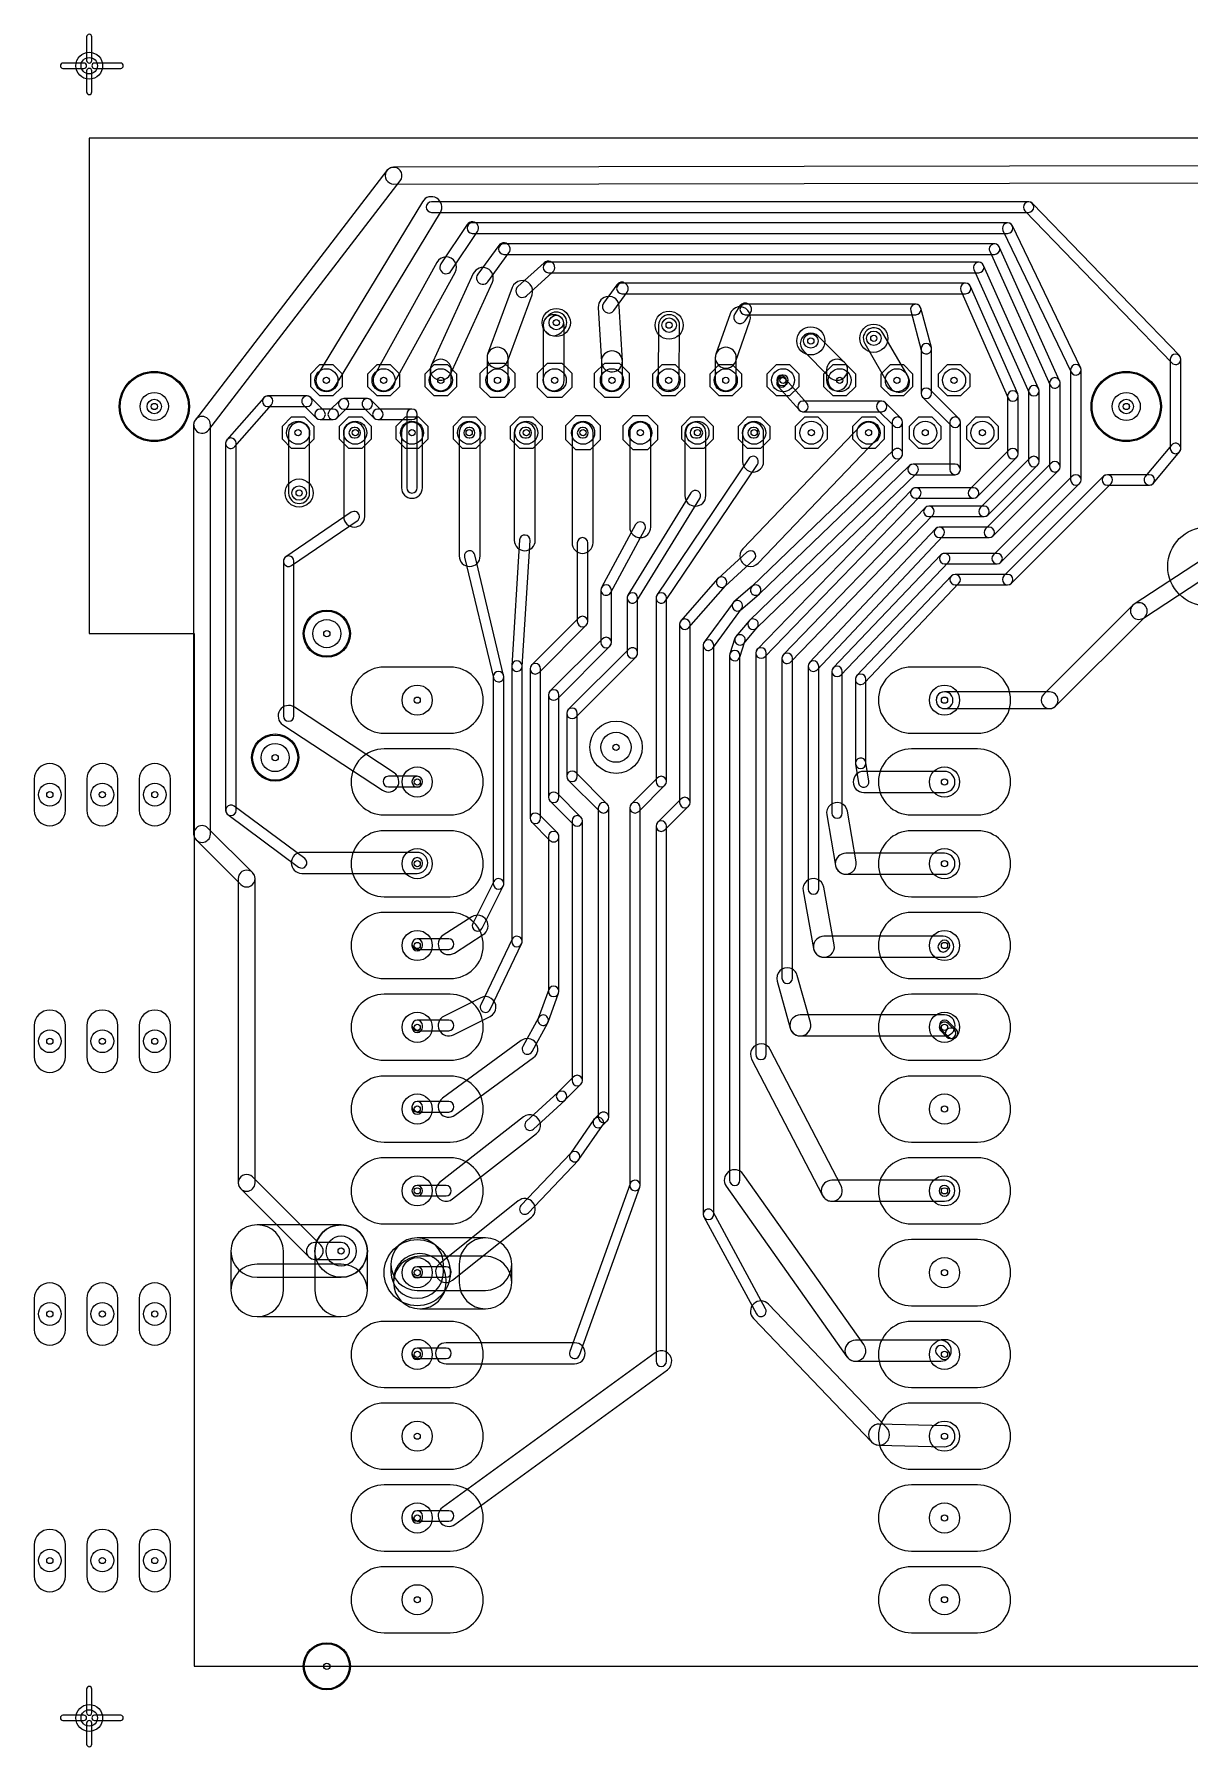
# Model space of a CAD drawing. Extents: x -3 to 107, y -1 to 82.
# Drawn here: x -2.7 to 53.3, y -1.4 to 81.5 of the extents above; entities that cross this region are included whole.
import ezdxf

# ---------------------------------------------------------------- set-up
doc = ezdxf.new("R2010")
doc.units = 0
for name, color, linetype in [('116', 5, 'CONTINUOUS'), ('16', 174, 'CONTINUOUS'), ('17', 94, 'CONTINUOUS'), ('18', 94, 'CONTINUOUS'), ('20', 178, 'CONTINUOUS')]:
    doc.layers.add(name, color=color, linetype=linetype)

# ---------------------------------------------------------------- blocks, each defined once
blk = doc.blocks.new('ROUNDP')
blk.add_circle((0, 0), 0.5)
blk = doc.blocks.new('OCTAGONP')
blk.add_lwpolyline([(-0.5, -0.2071), (-0.5, 0.2071), (-0.2071, 0.5), (0.2071, 0.5), (0.5, 0.2071), (0.5, -0.2071), (0.2071, -0.5), (-0.2071, -0.5)], close=True)
blk = doc.blocks.new('LONGP100')
blk.add_lwpolyline([(-0.5, -0.5), (0.5, -0.5, 1), (0.5, 0.5), (-0.5, 0.5, 1)], format="xyb", close=True)
blk = doc.blocks.new('ROUNDV')
blk.add_circle((0, 0), 0.5)

msp = doc.modelspace()

# ---------------------------------------------------------------- linework, layer by layer
at = {"layer": '116'}
for centre, radius in [((22.606, 67.564), 0.35), ((22.606, 67.564), 0.15), ((28.067, 67.437), 0.35), ((28.067, 67.437), 0.15), ((34.925, 66.675), 0.35), ((34.925, 66.675), 0.15), ((37.973, 66.802), 0.35), ((37.973, 66.802), 0.15), ((3.15, 63.5), 1.7005), ((11.481, 64.77), 0.558), ((11.481, 64.77), 0.15), ((14.249, 64.77), 0.558), ((14.249, 64.77), 0.15), ((17.018, 64.77), 0.558), ((17.018, 64.77), 0.15), ((19.761, 64.77), 0.558), ((19.761, 64.77), 0.15), ((22.53, 64.77), 0.558), ((22.53, 64.77), 0.15), ((25.298, 64.77), 0.558), ((25.298, 64.77), 0.15), ((28.042, 64.77), 0.558), ((28.042, 64.77), 0.15), ((30.81, 64.77), 0.558), ((30.81, 64.77), 0.15), ((33.579, 64.77), 0.558), ((33.579, 64.77), 0.15), ((36.322, 64.77), 0.558), ((36.322, 64.77), 0.15), ((39.091, 64.77), 0.558), ((39.091, 64.77), 0.15), ((41.859, 64.77), 0.558), ((41.859, 64.77), 0.15), ((50.19, 63.5), 1.7015), ((3.15, 63.5), 0.35), ((50.19, 63.5), 0.35), ((3.15, 63.5), 0.15), ((3.15, 63.5), 0.1495), ((50.19, 63.5), 0.1505), ((50.19, 63.5), 0.15), ((10.109, 62.23), 0.558), ((10.109, 62.23), 0.15), ((12.878, 62.23), 0.558), ((12.878, 62.23), 0.15), ((15.621, 62.23), 0.558), ((15.621, 62.23), 0.15), ((18.39, 62.23), 0.558), ((18.39, 62.23), 0.15), ((21.158, 62.23), 0.558), ((21.158, 62.23), 0.15), ((23.901, 62.23), 0.558), ((23.901, 62.23), 0.15), ((26.67, 62.23), 0.558), ((26.67, 62.23), 0.15), ((29.439, 62.23), 0.558), ((29.439, 62.23), 0.15), ((32.182, 62.23), 0.558), ((32.182, 62.23), 0.15), ((34.95, 62.23), 0.558), ((34.95, 62.23), 0.15), ((37.719, 62.23), 0.558), ((37.719, 62.23), 0.15), ((40.462, 62.23), 0.558), ((40.462, 62.23), 0.15), ((43.231, 62.23), 0.558), ((43.231, 62.23), 0.15), ((10.16, 59.309), 0.35), ((10.16, 59.309), 0.15), ((11.5, 52.5), 1.142), ((11.5, 52.5), 0.15), ((15.875, 49.28), 0.73), ((41.395, 49.28), 0.73), ((15.875, 49.28), 0.15), ((41.395, 49.28), 0.15), ((9, 46.5), 1.142), ((25.5, 47), 0.73), ((9, 46.5), 0.15), ((25.5, 47), 0.15), ((15.875, 45.32), 0.73), ((41.395, 45.32), 0.73), ((-1.905, 44.704), 0.55), ((-1.905, 44.704), 0.15), ((0.635, 44.704), 0.55), ((0.635, 44.704), 0.15), ((3.175, 44.704), 0.55), ((3.175, 44.704), 0.15), ((15.875, 45.32), 0.15), ((41.395, 45.32), 0.15), ((15.875, 41.36), 0.73), ((15.875, 41.36), 0.15), ((41.395, 41.36), 0.73), ((41.395, 41.36), 0.15), ((15.875, 37.4), 0.73), ((15.875, 37.4), 0.15), ((41.395, 37.4), 0.73), ((41.395, 37.4), 0.15), ((15.875, 33.44), 0.73), ((41.395, 33.44), 0.73), ((-1.905, 32.766), 0.55), ((0.635, 32.766), 0.55), ((3.175, 32.766), 0.55), ((15.875, 33.44), 0.15), ((41.395, 33.44), 0.15), ((-1.905, 32.766), 0.15), ((0.635, 32.766), 0.15), ((3.175, 32.766), 0.15), ((15.875, 29.48), 0.73), ((41.395, 29.48), 0.73), ((15.875, 29.48), 0.15), ((41.395, 29.48), 0.15), ((15.875, 25.52), 0.73), ((41.395, 25.52), 0.73), ((15.875, 25.52), 0.15), ((41.395, 25.52), 0.15), ((12.192, 22.606), 0.73), ((12.192, 22.606), 0.15), ((15.875, 21.56), 0.73), ((15.875, 21.56), 0.15), ((41.395, 21.56), 0.73), ((41.395, 21.56), 0.15), ((-1.905, 19.558), 0.55), ((0.635, 19.558), 0.55), ((3.175, 19.558), 0.55), ((-1.905, 19.558), 0.15), ((0.635, 19.558), 0.15), ((3.175, 19.558), 0.15), ((15.875, 17.6), 0.73), ((41.395, 17.6), 0.73), ((15.875, 17.6), 0.15), ((41.395, 17.6), 0.15), ((15.875, 13.64), 0.73), ((41.395, 13.64), 0.73), ((15.875, 13.64), 0.15), ((41.395, 13.64), 0.15), ((15.875, 9.68), 0.73), ((41.395, 9.68), 0.73), ((15.875, 9.68), 0.15), ((41.395, 9.68), 0.15), ((-1.905, 7.62), 0.55), ((-1.905, 7.62), 0.15), ((0.635, 7.62), 0.55), ((0.635, 7.62), 0.15), ((3.175, 7.62), 0.55), ((3.175, 7.62), 0.15), ((15.875, 5.72), 0.73), ((15.875, 5.72), 0.15), ((41.395, 5.72), 0.73), ((41.395, 5.72), 0.15), ((11.5, 2.5), 1.142), ((11.5, 2.5), 0.15)]:
    msp.add_circle(centre, radius, dxfattribs=at)
at = {"layer": '16'}
for points in [[(0.127, 80.254), (0.127, 81.397, 1), (-0.127, 81.397), (-0.127, 80.254, 1)], [(-0.254, 80.127), (-1.27, 80.127, 1), (-1.27, 79.873), (-0.254, 79.873, 1)], [(-0.127, 79.746), (-0.127, 78.73, 1), (0.127, 78.73), (0.127, 79.746, 1)], [(0.254, 79.873), (1.524, 79.873, 1), (1.524, 80.127), (0.254, 80.127, 1)], [(5.7832, 62.3634), (15.0542, 74.4284, 1), (14.4098, 74.9236), (5.1388, 62.8586, 1)], [(14.7326, 74.2696), (94.2346, 74.3966, 1), (94.2334, 75.2094), (14.7314, 75.0824, 1)], [(16.1264, 73.4153), (11.0464, 65.0333, 1), (11.9152, 64.5067), (16.9952, 72.8887, 1)], [(45.466, 73.406), (16.5608, 73.406, 1), (16.5608, 72.898), (45.466, 72.898, 1)], [(52.7607, 65.9624), (45.6487, 73.3284, 1), (45.2833, 72.9756), (52.3953, 65.6096, 1)], [(18.2884, 72.3051), (17.0184, 70.4001, 1), (17.5256, 70.0619), (18.7956, 71.9669, 1)], [(44.45, 72.39), (18.542, 72.39, 1), (18.542, 71.882), (44.45, 71.882, 1)], [(47.9809, 65.3882), (44.6789, 72.2462, 1), (44.2211, 72.0258), (47.5231, 65.1678, 1)], [(19.2965, 69.5437), (20.3125, 70.9407, 1), (19.8195, 71.2993), (18.8035, 69.9023, 1)], [(20.066, 70.866), (43.815, 70.866, 1), (43.815, 71.374), (20.066, 71.374, 1)], [(43.5835, 71.0156), (46.5045, 64.5386, 1), (46.9675, 64.7474), (44.0465, 71.2244, 1)], [(16.8275, 70.477), (13.8049, 65.016, 1), (14.6939, 64.524), (17.7165, 69.985, 1)], [(21.1589, 68.8614), (22.4289, 70.0044, 1), (22.0211, 70.4576), (20.7511, 69.3146, 1)], [(22.225, 69.977), (43.053, 69.977, 1), (43.053, 70.485), (22.225, 70.485, 1)], [(42.8211, 70.1274), (45.4881, 64.1584, 1), (45.9519, 64.3656), (43.2849, 70.3346, 1)], [(17.48, 65.0668), (19.512, 69.5118, 1), (18.588, 69.9342), (16.556, 65.4892, 1)], [(20.2376, 65.6859), (21.4314, 68.9117, 1), (20.4786, 69.2643), (19.2848, 66.0385, 1)], [(25.8056, 65.7137), (25.6532, 68.3553, 1), (24.6388, 68.2967), (24.7912, 65.6551, 1)], [(25.394, 68.1488), (26.029, 69.0378, 1), (25.533, 69.3922), (24.898, 68.5032, 1)], [(25.781, 68.961), (42.418, 68.961, 1), (42.418, 69.469), (25.781, 69.469, 1)], [(42.1854, 69.1129), (44.4714, 63.9059, 1), (44.9366, 64.1101), (42.6506, 69.3171, 1)], [(22.8382, 67.0778), (22.9652, 67.2048, 1), (22.2468, 67.9232), (22.1198, 67.7962, 1)], [(31.2896, 65.6941), (31.9754, 67.6499, 1), (31.0166, 67.9861), (30.3308, 66.0303, 1)], [(31.7496, 67.6489), (32.0036, 68.0299, 1), (31.4964, 68.3681), (31.2424, 67.9871, 1)], [(31.75, 67.945), (40.005, 67.945, 1), (40.005, 68.453), (31.75, 68.453, 1)], [(39.7596, 68.1336), (40.2676, 66.2286, 1), (40.7584, 66.3594), (40.2504, 68.2644, 1)], [(22.987, 64.77), (22.987, 67.437, 1), (21.971, 67.437), (21.971, 64.77, 1)], [(28.5496, 64.7905), (28.575, 67.4321, 1), (27.559, 67.4419), (27.5336, 64.8003, 1)], [(39.632, 64.9481), (38.4128, 67.0563, 1), (37.5332, 66.5477), (38.7524, 64.4395, 1)], [(20.2692, 64.77), (20.2692, 65.8622, 1), (19.2532, 65.8622), (19.2532, 64.77, 1)], [(31.3182, 64.77), (31.3182, 65.8622, 1), (30.3022, 65.8622), (30.3022, 64.77, 1)], [(36.5542, 65.6372), (35.2842, 66.9072, 1), (34.5658, 66.1888), (35.8358, 64.9188, 1)], [(40.259, 66.294), (40.259, 64.135, 1), (40.767, 64.135), (40.767, 66.294, 1)], [(17.526, 64.77), (17.526, 65.278, 1), (16.51, 65.278), (16.51, 64.77, 1)], [(25.8064, 64.77), (25.8064, 65.6844, 1), (24.7904, 65.6844), (24.7904, 64.77, 1)], [(36.703, 64.77), (36.703, 65.278, 1), (35.687, 65.278), (35.687, 64.77, 1)], [(48.006, 59.944), (48.006, 65.278, 1), (47.498, 65.278), (47.498, 59.944, 1)], [(52.832, 61.468), (52.832, 65.786, 1), (52.324, 65.786), (52.324, 61.468, 1)], [(33.528, 64.516), (33.5788, 64.516, 1), (33.5788, 65.024), (33.528, 65.024, 1)], [(33.3382, 64.4743), (34.3542, 63.3313, 1), (34.7338, 63.6687), (33.7178, 64.8117, 1)], [(33.3248, 64.77), (33.3248, 64.643, 1), (33.7312, 64.643), (33.7312, 64.77, 1)], [(46.482, 64.643), (46.482, 60.579, 1), (46.99, 60.579), (46.99, 64.643, 1)], [(7.0492, 61.5547), (8.8272, 63.5867, 1), (8.4448, 63.9213), (6.6668, 61.8893, 1)], [(8.636, 63.5), (10.541, 63.5, 1), (10.541, 64.008), (8.636, 64.008, 1)], [(10.3614, 63.5744), (10.9964, 62.9394, 1), (11.3556, 63.2986), (10.7206, 63.9336, 1)], [(11.9906, 62.9394), (12.4986, 63.4474, 1), (12.1394, 63.8066), (11.6314, 63.2986, 1)], [(12.319, 63.373), (13.462, 63.373, 1), (13.462, 63.881), (12.319, 63.881, 1)], [(13.2824, 63.4474), (13.7904, 62.9394, 1), (14.1496, 63.2986), (13.6416, 63.8066, 1)], [(40.3334, 63.9554), (41.7304, 62.5584, 1), (42.0896, 62.9176), (40.6926, 64.3146, 1)], [(44.45, 64.008), (44.45, 61.214, 1), (44.958, 61.214), (44.958, 64.008, 1)], [(45.466, 64.262), (45.466, 60.833, 1), (45.974, 60.833), (45.974, 64.262, 1)], [(11.176, 62.865), (11.811, 62.865, 1), (11.811, 63.373), (11.176, 63.373, 1)], [(13.97, 62.865), (15.621, 62.865, 1), (15.621, 63.373), (13.97, 63.373, 1)], [(15.367, 63.119), (15.367, 59.563, 1), (15.875, 59.563), (15.875, 63.119, 1)], [(34.544, 63.246), (38.354, 63.246, 1), (38.354, 63.754), (34.544, 63.754, 1)], [(38.1744, 63.3204), (38.9364, 62.5584, 1), (39.2956, 62.9176), (38.5336, 63.6796, 1)], [(5.8674, 42.799), (5.8674, 62.611, 1), (5.0546, 62.611), (5.0546, 42.799, 1)], [(9.652, 62.23), (9.652, 59.309, 1), (10.668, 59.309), (10.668, 62.23, 1)], [(13.335, 58.166), (13.335, 62.23, 1), (12.319, 62.23), (12.319, 58.166, 1)], [(12.827, 61.976), (12.8778, 61.976, 1), (12.8778, 62.484), (12.827, 62.484, 1)], [(16.129, 59.563), (16.129, 62.23, 1), (15.113, 62.23), (15.113, 59.563, 1)], [(18.923, 56.261), (18.923, 62.23, 1), (17.907, 62.23), (17.907, 56.261, 1)], [(18.415, 62.484), (18.3896, 62.484, 1), (18.3896, 61.976), (18.415, 61.976, 1)], [(21.59, 57.023), (21.59, 62.23, 1), (20.574, 62.23), (20.574, 57.023, 1)], [(21.082, 61.976), (21.1582, 61.976, 1), (21.1582, 62.484), (21.082, 62.484, 1)], [(24.384, 56.896), (24.384, 62.23, 1), (23.368, 62.23), (23.368, 56.896, 1)], [(23.876, 61.976), (23.9014, 61.976, 1), (23.9014, 62.484), (23.876, 62.484, 1)], [(27.178, 57.658), (27.178, 62.23, 1), (26.162, 62.23), (26.162, 57.658, 1)], [(29.845, 59.182), (29.845, 62.23, 1), (28.829, 62.23), (28.829, 59.182, 1)], [(29.337, 61.976), (29.4386, 61.976, 1), (29.4386, 62.484), (29.337, 62.484, 1)], [(32.3709, 55.9097), (38.0859, 61.8787, 1), (37.3521, 62.5813), (31.6371, 56.6123, 1)], [(32.639, 60.833), (32.639, 62.23, 1), (31.623, 62.23), (31.623, 60.833, 1)], [(32.131, 61.976), (32.1818, 61.976, 1), (32.1818, 62.484), (32.131, 62.484, 1)], [(38.862, 62.738), (38.862, 61.214, 1), (39.37, 61.214), (39.37, 62.738, 1)], [(41.656, 62.738), (41.656, 60.452, 1), (42.164, 60.452), (42.164, 62.738, 1)], [(7.112, 43.942), (7.112, 61.722, 1), (6.604, 61.722), (6.604, 43.942, 1)], [(38.9398, 61.397), (32.0818, 54.793, 1), (32.4342, 54.427), (39.2922, 61.031, 1)], [(44.5244, 61.3936), (42.6194, 59.4886, 1), (42.9786, 59.1294), (44.8836, 61.0344, 1)], [(51.5031, 59.7814), (52.7731, 61.3054, 1), (52.3829, 61.6306), (51.1129, 60.1066, 1)], [(27.8967, 54.0872), (32.3417, 60.6912, 1), (31.9203, 60.9748), (27.4753, 54.3708, 1)], [(39.7014, 60.6346), (31.9544, 53.1416, 1), (32.3076, 52.7764), (40.0546, 60.2694, 1)], [(41.91, 60.706), (39.878, 60.706, 1), (39.878, 60.198), (41.91, 60.198, 1)], [(45.5404, 61.0126), (43.1274, 58.5996, 1), (43.4866, 58.2404), (45.8996, 60.6534, 1)], [(46.5564, 60.7586), (43.3814, 57.5836, 1), (43.7406, 57.2244), (46.9156, 60.3994, 1)], [(44.1216, 55.9544), (47.9316, 59.7644, 1), (47.5724, 60.1236), (43.7624, 56.3136, 1)], [(44.6296, 54.9384), (49.4556, 59.7644, 1), (49.0964, 60.1236), (44.2704, 55.2976, 1)], [(49.276, 59.69), (51.308, 59.69, 1), (51.308, 60.198), (49.276, 60.198, 1)], [(26.5053, 54.0959), (29.5533, 59.0489, 1), (29.1207, 59.3151), (26.0727, 54.3621, 1)], [(39.8224, 59.4856), (32.3294, 51.7386, 1), (32.6946, 51.3854), (40.1876, 59.1324, 1)], [(42.799, 59.563), (40.005, 59.563, 1), (40.005, 59.055), (42.799, 59.055, 1)], [(9.7948, 55.797), (12.9698, 57.956, 1), (12.6842, 58.376), (9.5092, 56.217, 1)], [(40.4572, 58.5963), (33.5992, 51.4843, 1), (33.9648, 51.1317), (40.8228, 58.2437, 1)], [(43.307, 58.674), (40.64, 58.674, 1), (40.64, 58.166), (43.307, 58.166, 1)], [(20.9545, 50.9112), (21.3355, 57.0072, 1), (20.8285, 57.0388), (20.4475, 50.9428, 1)], [(25.2423, 54.489), (26.8933, 57.537, 1), (26.4467, 57.779), (24.7957, 54.731, 1)], [(40.963, 57.5781), (34.867, 51.1011, 1), (35.237, 50.7529), (41.333, 57.2299, 1)], [(43.561, 57.658), (41.148, 57.658, 1), (41.148, 57.15), (43.561, 57.15, 1)], [(20.059, 50.4781), (18.662, 56.3201, 1), (18.168, 56.2019), (19.565, 50.3599, 1)], [(24.13, 53.086), (24.13, 56.896, 1), (23.622, 56.896), (23.622, 53.086, 1)], [(30.7779, 54.8031), (32.1749, 56.0731, 1), (31.8331, 56.4489), (30.4361, 55.1789, 1)], [(36.3788, 50.4977), (41.5858, 55.9587, 1), (41.2182, 56.3093), (36.0112, 50.8483, 1)], [(41.402, 55.88), (43.942, 55.88, 1), (43.942, 56.388), (41.402, 56.388, 1)], [(9.906, 48.514), (9.906, 56.007, 1), (9.398, 56.007), (9.398, 48.514, 1)], [(53.8796, 56.0931), (50.5776, 53.9341, 1), (51.0224, 53.2539), (54.3244, 55.4129, 1)], [(25.273, 52.07), (25.273, 54.61, 1), (24.765, 54.61), (24.765, 52.07, 1)], [(29.0202, 52.7917), (30.7982, 54.8237, 1), (30.4158, 55.1583), (28.6378, 53.1263, 1)], [(31.5343, 53.6551), (32.4233, 54.4171, 1), (32.0927, 54.8029), (31.2037, 54.0409, 1)], [(37.5224, 50.1173), (42.0944, 54.9433, 1), (41.7256, 55.2927), (37.1536, 50.4667, 1)], [(41.91, 54.864), (44.45, 54.864, 1), (44.45, 55.372), (41.91, 55.372, 1)], [(26.543, 51.562), (26.543, 54.229, 1), (26.035, 54.229), (26.035, 51.562, 1)], [(27.94, 45.339), (27.94, 54.229, 1), (27.432, 54.229), (27.432, 45.339, 1)], [(30.1768, 51.7928), (31.5738, 53.6978, 1), (31.1642, 53.9982), (29.7672, 52.0932, 1)], [(50.5126, 53.8814), (46.1946, 49.5634, 1), (46.7694, 48.9886), (51.0874, 53.3066, 1)], [(21.7696, 50.6204), (24.0556, 52.9064, 1), (23.6964, 53.2656), (21.4104, 50.9796, 1)], [(29.083, 44.323), (29.083, 52.959, 1), (28.575, 52.959), (28.575, 44.323, 1)], [(31.9359, 53.1216), (31.3009, 52.3596, 1), (31.6911, 52.0344), (32.3261, 52.7964, 1)], [(22.6586, 49.3504), (25.1986, 51.8904, 1), (24.8394, 52.2496), (22.2994, 49.7096, 1)], [(31.255, 52.2773), (31.001, 51.5153, 1), (31.483, 51.3547), (31.737, 52.1167, 1)], [(23.5476, 48.4614), (26.4686, 51.3824, 1), (26.1094, 51.7416), (23.1884, 48.8206, 1)], [(30.226, 24.384), (30.226, 51.943, 1), (29.718, 51.943), (29.718, 24.384, 1)], [(30.988, 51.435), (30.988, 26.035, 1), (31.496, 26.035), (31.496, 51.435, 1)], [(32.258, 51.562), (32.258, 32.131, 1), (32.766, 32.131), (32.766, 51.562, 1)], [(33.528, 51.308), (33.528, 35.814, 1), (34.036, 35.814), (34.036, 51.308, 1)], [(20.066, 40.386), (20.066, 50.419, 1), (19.558, 50.419), (19.558, 40.386, 1)], [(20.955, 37.592), (20.955, 50.927, 1), (20.447, 50.927), (20.447, 37.592, 1)], [(21.844, 43.561), (21.844, 50.8, 1), (21.336, 50.8), (21.336, 43.561, 1)], [(34.798, 50.927), (34.798, 40.132, 1), (35.306, 40.132), (35.306, 50.927, 1)], [(36.449, 43.815), (36.449, 50.673, 1), (35.941, 50.673), (35.941, 43.815, 1)], [(22.733, 44.577), (22.733, 49.53, 1), (22.225, 49.53), (22.225, 44.577, 1)], [(37.592, 46.228), (37.592, 50.292, 1), (37.084, 50.292), (37.084, 46.228, 1)], [(14.7572, 45.7634), (9.9312, 48.9384, 1), (9.3728, 48.0896), (14.1988, 44.9146, 1)], [(41.6864, 49.5634), (41.6824, 49.5674, 1), (41.1076, 48.9926), (41.1116, 48.9886, 1)], [(46.482, 49.6824), (41.399, 49.6824, 1), (41.399, 48.8696), (46.482, 48.8696, 1)], [(23.622, 45.593), (23.622, 48.641, 1), (23.114, 48.641), (23.114, 45.593, 1)], [(37.7348, 45.3603), (37.5888, 46.2683, 1), (37.0872, 46.1877), (37.2332, 45.2797, 1)], [(25.0716, 44.2486), (23.5476, 45.7726, 1), (23.1884, 45.4134), (24.7124, 43.8894, 1)], [(41.395, 45.828), (37.484, 45.828, 1), (37.484, 44.812), (41.395, 44.812, 1)], [(15.875, 45.593), (14.478, 45.593, 1), (14.478, 45.085), (15.875, 45.085, 1)], [(15.621, 45.339), (15.621, 45.32, 1), (16.129, 45.32), (16.129, 45.339, 1)], [(23.8016, 43.6136), (22.6586, 44.7566, 1), (22.2994, 44.3974), (23.4424, 43.2544, 1)], [(26.5956, 43.8894), (27.8656, 45.1594, 1), (27.5064, 45.5186), (26.2364, 44.2486, 1)], [(10.4382, 41.6061), (7.0092, 44.1461, 1), (6.7068, 43.7379), (10.1358, 41.1979, 1)], [(25.146, 29.083), (25.146, 44.069, 1), (24.638, 44.069), (24.638, 29.083, 1)], [(26.67, 25.781), (26.67, 44.069, 1), (26.162, 44.069), (26.162, 25.781, 1)], [(27.8656, 43.0004), (29.0086, 44.1434, 1), (28.6494, 44.5026), (27.5064, 43.3596, 1)], [(37.1186, 41.4463), (36.6956, 43.9013, 1), (35.6944, 43.7287), (36.1174, 41.2737, 1)], [(7.9074, 40.9274), (5.7484, 43.0864, 1), (5.1736, 42.5116), (7.3326, 40.3526, 1)], [(22.6586, 42.8516), (21.7696, 43.7406, 1), (21.4104, 43.3814), (22.2994, 42.4924, 1)], [(23.876, 30.861), (23.876, 43.434, 1), (23.368, 43.434), (23.368, 30.861, 1)], [(27.94, 17.272), (27.94, 43.18, 1), (27.432, 43.18), (27.432, 17.272, 1)], [(22.733, 35.179), (22.733, 42.672, 1), (22.225, 42.672), (22.225, 35.179, 1)], [(15.875, 41.91), (10.287, 41.91, 1), (10.287, 40.894), (15.875, 40.894, 1)], [(15.621, 41.402), (15.621, 41.36, 1), (16.129, 41.36), (16.129, 41.402, 1)], [(41.395, 41.868), (36.618, 41.868, 1), (36.618, 40.852), (41.395, 40.852, 1)], [(8.0264, 25.908), (8.0264, 40.64, 1), (7.2136, 40.64), (7.2136, 25.908, 1)], [(19.0232, 38.2404), (20.0392, 40.2724, 1), (19.5848, 40.4996), (18.5688, 38.4676, 1)], [(34.5522, 40.0411), (35.0602, 37.2471, 1), (36.0598, 37.4289), (35.5518, 40.2229, 1)], [(17.6717, 37.0364), (19.0687, 37.9254, 1), (18.5233, 38.7826), (17.1263, 37.8936, 1)], [(15.875, 37.211), (17.399, 37.211, 1), (17.399, 37.719), (15.875, 37.719, 1)], [(15.621, 37.465), (15.621, 37.4, 1), (16.129, 37.4), (16.129, 37.465, 1)], [(19.406, 34.3071), (20.93, 37.4821, 1), (20.472, 37.7019), (18.948, 34.5269, 1)], [(35.56, 36.83), (41.333, 36.83, 1), (41.333, 37.846), (35.56, 37.846, 1)], [(41.5126, 37.1584), (41.5746, 37.2204, 1), (41.2154, 37.5796), (41.1534, 37.5176, 1)], [(33.2925, 35.678), (33.9275, 33.392, 1), (34.9065, 33.664), (34.2715, 35.95, 1)], [(17.6262, 33.0736), (19.4042, 33.9626, 1), (18.9498, 34.8714), (17.1718, 33.9824, 1)], [(22.2097, 33.6952), (22.7177, 35.0922, 1), (22.2403, 35.2658), (21.7323, 33.8688, 1)], [(21.432, 32.2634), (22.194, 33.6604, 1), (21.748, 33.9036), (20.986, 32.5066, 1)], [(34.417, 33.02), (41.402, 33.02, 1), (41.402, 34.036), (34.417, 34.036, 1)], [(15.875, 33.274), (17.399, 33.274, 1), (17.399, 33.782), (15.875, 33.782, 1)], [(15.621, 33.528), (15.621, 33.44, 1), (16.129, 33.44), (16.129, 33.528, 1)], [(41.8676, 33.3266), (41.5746, 33.6196, 1), (41.2154, 33.2604), (41.5084, 32.9674, 1)], [(41.2224, 33.3484), (41.6034, 32.9674, 1), (41.9626, 33.3266), (41.5816, 33.7076, 1)], [(41.783, 33.401), (41.688, 33.401, 1), (41.688, 32.893), (41.783, 32.893, 1)], [(17.6994, 29.1813), (21.5094, 31.9753, 1), (20.9086, 32.7947), (17.0986, 30.0007, 1)], [(32.0612, 31.8969), (35.4902, 25.2929, 1), (36.3918, 25.7611), (32.9628, 32.3651, 1)], [(23.0396, 29.9194), (23.8016, 30.6814, 1), (23.4424, 31.0406), (22.6804, 30.2786, 1)], [(21.5076, 28.5148), (23.0316, 29.9118, 1), (22.6884, 30.2862), (21.1644, 28.8892, 1)], [(15.875, 29.337), (17.399, 29.337, 1), (17.399, 29.845), (15.875, 29.845, 1)], [(15.621, 29.591), (15.621, 29.48, 1), (16.129, 29.48), (16.129, 29.591, 1)], [(17.5847, 25.1267), (21.6487, 28.3017, 1), (21.0233, 29.1023), (16.9593, 25.9273, 1)], [(23.7038, 27.0334), (24.8468, 28.6844, 1), (24.4292, 28.9736), (23.2862, 27.3226, 1)], [(24.8176, 28.6494), (25.0716, 28.9034, 1), (24.7124, 29.2626), (24.4584, 29.0086, 1)], [(21.2661, 24.4631), (23.6791, 27.0031, 1), (23.3109, 27.3529), (20.8979, 24.8129, 1)], [(30.8273, 25.7415), (36.6693, 17.4865, 1), (37.4987, 18.0735), (31.6567, 26.3285, 1)], [(11.2094, 22.8934), (7.9074, 26.1954, 1), (7.3326, 25.6206), (10.6346, 22.3186, 1)], [(15.875, 25.273), (17.272, 25.273, 1), (17.272, 25.781), (15.875, 25.781, 1)], [(15.621, 25.527), (15.621, 25.52, 1), (16.129, 25.52), (16.129, 25.527, 1)], [(23.734, 17.5671), (26.655, 25.6951, 1), (26.177, 25.8669), (23.256, 17.7389, 1)], [(35.941, 25.019), (41.388, 25.019, 1), (41.388, 26.035), (35.941, 26.035, 1)], [(41.2084, 25.3474), (41.2154, 25.3404, 1), (41.5746, 25.6996), (41.5676, 25.7066, 1)], [(17.5893, 21.1933), (21.3993, 24.2413, 1), (20.7647, 25.0347), (16.9547, 21.9867, 1)], [(32.7354, 19.8058), (30.1954, 24.5048, 1), (29.7486, 24.2632), (32.2886, 19.5642, 1)], [(12.192, 23.876), (8.128, 23.876, 1), (8.128, 21.336), (12.192, 21.336, 1)], [(6.858, 22.606), (6.858, 20.701, 1), (9.398, 20.701), (9.398, 22.606, 1)], [(13.462, 20.701), (13.462, 22.606, 1), (10.922, 22.606), (10.922, 20.701, 1)], [(17.145, 21.59), (17.145, 21.971, 1), (14.605, 21.971), (14.605, 21.59, 1)], [(15.875, 20.701), (19.177, 20.701, 1), (19.177, 23.241), (15.875, 23.241, 1)], [(17.907, 21.971), (17.907, 21.082, 1), (20.447, 21.082), (20.447, 21.971, 1)], [(12.192, 23.0124), (10.922, 23.0124, 1), (10.922, 22.1996), (12.192, 22.1996, 1)], [(17.272, 21.082), (17.272, 21.209, 1), (14.732, 21.209), (14.732, 21.082, 1)], [(8.128, 19.431), (12.192, 19.431, 1), (12.192, 21.971), (8.128, 21.971, 1)], [(19.177, 22.352), (16.002, 22.352, 1), (16.002, 19.812), (19.177, 19.812, 1)], [(15.875, 21.336), (17.272, 21.336, 1), (17.272, 21.844), (15.875, 21.844, 1)], [(15.621, 21.59), (15.621, 21.56, 1), (16.129, 21.56), (16.129, 21.59, 1)], [(38.5939, 14.0673), (32.8789, 20.0363, 1), (32.1451, 19.3337), (37.8601, 13.3647, 1)], [(37.084, 17.272), (41.215, 17.272, 1), (41.215, 18.288), (37.084, 18.288, 1)], [(15.875, 17.399), (17.272, 17.399, 1), (17.272, 17.907), (15.875, 17.907, 1)], [(15.621, 17.653), (15.621, 17.6, 1), (16.129, 17.6), (16.129, 17.653, 1)], [(17.272, 17.145), (23.495, 17.145, 1), (23.495, 18.161), (17.272, 18.161, 1)], [(17.6981, 9.3684), (27.9851, 16.8614, 1), (27.3869, 17.6826), (17.0999, 10.1896, 1)], [(41.0354, 17.6004), (41.2154, 17.4204, 1), (41.5746, 17.7796), (41.3946, 17.9596, 1)], [(38.2148, 13.2081), (41.3828, 13.1321, 1), (41.4072, 14.1479), (38.2392, 14.2239, 1)], [(15.875, 9.525), (17.399, 9.525, 1), (17.399, 10.033), (15.875, 10.033, 1)], [(15.621, 9.779), (15.621, 9.68, 1), (16.129, 9.68), (16.129, 9.779, 1)], [(0.127, 0.254), (0.127, 1.397, 1), (-0.127, 1.397), (-0.127, 0.254, 1)], [(-0.254, 0.127), (-1.27, 0.127, 1), (-1.27, -0.127), (-0.254, -0.127, 1)], [(0.254, -0.127), (1.524, -0.127, 1), (1.524, 0.127), (0.254, 0.127, 1)], [(-0.127, -0.254), (-0.127, -1.27, 1), (0.127, -1.27), (0.127, -0.254, 1)]]:
    msp.add_lwpolyline(points, format="xyb", close=True, dxfattribs=at)
for centre, radius in [((0, 80), 0.6506), ((0, 80), 0.3966), ((0, 0), 0.6506), ((0, 0), 0.3966)]:
    msp.add_circle(centre, radius, dxfattribs=at)
at = {"layer": '20'}
for p, q in [((106.603, 76.5), (0, 76.5)), ((0, 76.5), (0, 52.5)), ((0, 52.5), (5.08, 52.5)), ((5.08, 52.5), (5.08, 2.5)), ((5.08, 2.5), (96, 2.5))]:
    msp.add_line(p, q, dxfattribs=at)
for centre, radius in [((3.1496, 63.5), 1.651), ((50.1904, 63.5), 1.651), ((11.5, 52.5), 1.0922), ((9, 46.5), 1.0922), ((11.5, 2.5), 1.0922)]:
    msp.add_circle(centre, radius, dxfattribs=at)

# ---------------------------------------------------------------- block references
at = {"layer": '17'}
for name, p, xscale, yscale in [('OCTAGONP', (11.4808, 64.77), 1.524, 1.524), ('OCTAGONP', (14.2494, 64.77), 1.524, 1.524), ('OCTAGONP', (17.018, 64.77), 1.524, 1.524), ('OCTAGONP', (19.7612, 64.77), 1.67, 1.67), ('OCTAGONP', (22.5298, 64.77), 1.67, 1.67), ('OCTAGONP', (25.2984, 64.77), 1.67, 1.67), ('OCTAGONP', (28.0416, 64.77), 1.524, 1.524), ('OCTAGONP', (30.8102, 64.77), 1.524, 1.524), ('OCTAGONP', (33.5788, 64.77), 1.524, 1.524), ('OCTAGONP', (36.322, 64.77), 1.524, 1.524), ('OCTAGONP', (39.0906, 64.77), 1.524, 1.524), ('OCTAGONP', (41.8592, 64.77), 1.524, 1.524), ('OCTAGONP', (23.9014, 62.23), 1.67, 1.67), ('OCTAGONP', (26.67, 62.23), 1.67, 1.67), ('OCTAGONP', (10.1092, 62.23), 1.524, 1.524), ('OCTAGONP', (12.8778, 62.23), 1.524, 1.524), ('OCTAGONP', (15.621, 62.23), 1.524, 1.524), ('OCTAGONP', (18.3896, 62.23), 1.524, 1.524), ('OCTAGONP', (21.1582, 62.23), 1.524, 1.524), ('OCTAGONP', (29.4386, 62.23), 1.524, 1.524), ('OCTAGONP', (32.1818, 62.23), 1.524, 1.524), ('OCTAGONP', (34.9504, 62.23), 1.524, 1.524), ('OCTAGONP', (37.719, 62.23), 1.524, 1.524), ('OCTAGONP', (40.4622, 62.23), 1.524, 1.524), ('OCTAGONP', (43.2308, 62.23), 1.524, 1.524), ('ROUNDP', (25.5, 47), 2.54, 2.54), ('ROUNDP', (12.192, 22.606), 2.54, 2.54)]:
    msp.add_blockref(name, p, dxfattribs=dict(at, xscale=xscale, yscale=yscale))
for name, p, xscale, yscale, rotation in [('LONGP100', (15.875, 49.28), 3.2, 3.2, 180), ('LONGP100', (41.395, 49.28), 3.2, 3.2, 180), ('LONGP100', (15.875, 45.32), 3.2, 3.2, 180), ('LONGP100', (41.395, 45.32), 3.2, 3.2, 180), ('LONGP100', (-1.905, 44.704), 1.508, 1.508, 90), ('LONGP100', (0.635, 44.704), 1.508, 1.508, 90), ('LONGP100', (3.175, 44.704), 1.508, 1.508, 90), ('LONGP100', (15.875, 41.36), 3.2, 3.2, 180), ('LONGP100', (41.395, 41.36), 3.2, 3.2, 180), ('LONGP100', (15.875, 37.4), 3.2, 3.2, 180), ('LONGP100', (41.395, 37.4), 3.2, 3.2, 180), ('LONGP100', (15.875, 33.44), 3.2, 3.2, 180), ('LONGP100', (41.395, 33.44), 3.2, 3.2, 180), ('LONGP100', (-1.905, 32.766), 1.508, 1.508, 90), ('LONGP100', (0.635, 32.766), 1.508, 1.508, 90), ('LONGP100', (3.175, 32.766), 1.508, 1.508, 90), ('LONGP100', (15.875, 29.48), 3.2, 3.2, 180), ('LONGP100', (41.395, 29.48), 3.2, 3.2, 180), ('LONGP100', (15.875, 25.52), 3.2, 3.2, 180), ('LONGP100', (41.395, 25.52), 3.2, 3.2, 180), ('ROUNDP', (15.875, 21.56), 3.2, 3.2, 180), ('LONGP100', (41.395, 21.56), 3.2, 3.2, 180), ('LONGP100', (-1.905, 19.558), 1.508, 1.508, 90), ('LONGP100', (0.635, 19.558), 1.508, 1.508, 90), ('LONGP100', (3.175, 19.558), 1.508, 1.508, 90), ('LONGP100', (15.875, 17.6), 3.2, 3.2, 180), ('LONGP100', (41.395, 17.6), 3.2, 3.2, 180), ('LONGP100', (15.875, 13.64), 3.2, 3.2, 180), ('LONGP100', (41.395, 13.64), 3.2, 3.2, 180), ('LONGP100', (15.875, 9.68), 3.2, 3.2, 180), ('LONGP100', (41.395, 9.68), 3.2, 3.2, 180), ('LONGP100', (-1.905, 7.62), 1.508, 1.508, 90), ('LONGP100', (0.635, 7.62), 1.508, 1.508, 90), ('LONGP100', (3.175, 7.62), 1.508, 1.508, 90), ('LONGP100', (15.875, 5.72), 3.2, 3.2, 180), ('LONGP100', (41.395, 5.72), 3.2, 3.2, 180)]:
    msp.add_blockref(name, p, dxfattribs=dict(at, xscale=xscale, yscale=yscale, rotation=rotation))
at = {"layer": '18'}
for p, xscale, yscale in [((22.606, 67.564), 1.362, 1.362), ((28.067, 67.437), 1.362, 1.362), ((34.925, 66.675), 1.362, 1.362), ((37.973, 66.802), 1.362, 1.362), ((3.1496, 63.5), 1.362, 1.362), ((50.1904, 63.5), 1.362, 1.362), ((10.16, 59.309), 1.362, 1.362), ((54.102, 55.753), 3.81, 3.81), ((11.5, 52.5), 1.362, 1.362), ((9, 46.5), 1.362, 1.362)]:
    msp.add_blockref('ROUNDV', p, dxfattribs=dict(at, xscale=xscale, yscale=yscale))

doc.saveas('drawing.dxf')
